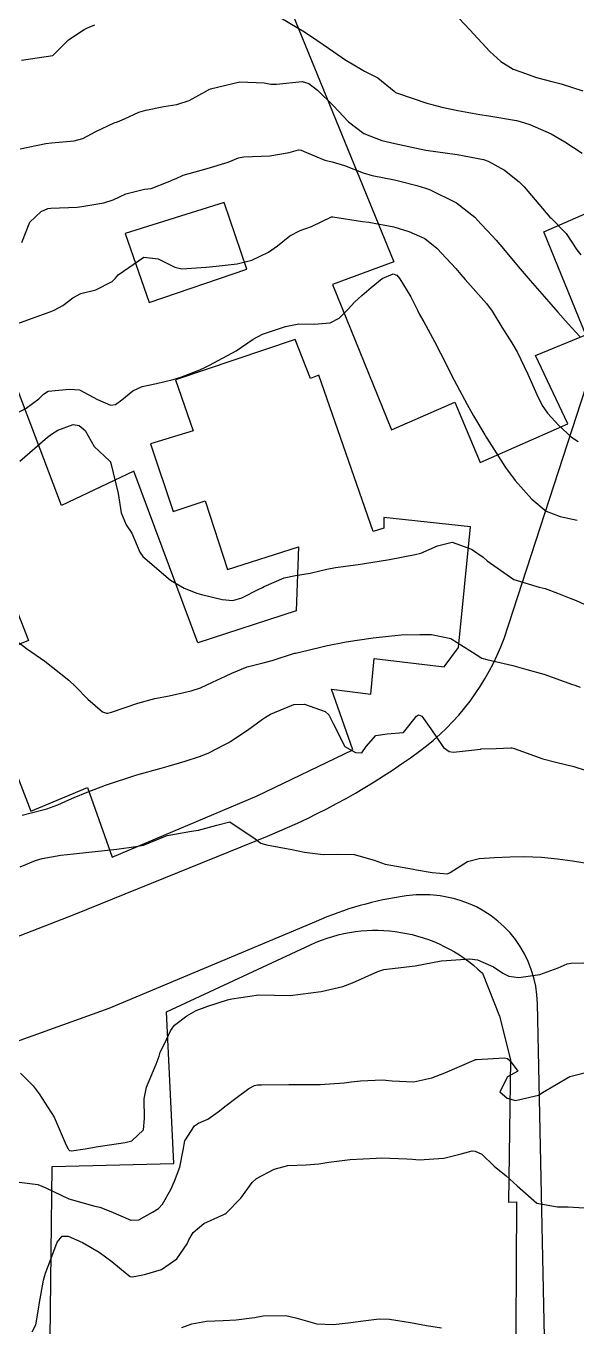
# Model space of a CAD drawing. Header units: metres. Extents: x 318500 to 325275, y 7408834 to 7428799.
# Drawn here: x 321870.8 to 321906.1, y 7422612.9 to 7422696.3 of the extents above; entities that cross this region are included whole.
import ezdxf

# ---------------------------------------------------------------- set-up
doc = ezdxf.new("R2010")
doc.units = ezdxf.units.M
doc.header["$MEASUREMENT"] = 0
for name, color, linetype in [('Curvas de Nivel 1m', 11, 'Continuous'), ('Curvas de Nivel 5m', 15, 'Continuous'), ('Edificações', 30, 'Continuous'), ('Vias Primárias', 230, 'Continuous')]:
    doc.layers.add(name, color=color, linetype=linetype)

msp = doc.modelspace()

# ---------------------------------------------------------------- linework, layer by layer
at = {"layer": 'Curvas de Nivel 1m', "flags": 128}
for points, elevation in [([(321886.514, 7422697.128), (321888.145, 7422696.155), (321888.497, 7422695.947), (321889.058, 7422695.575), (321890.477, 7422694.608), (321891.187, 7422694.113), (321892.463, 7422693.359), (321893.298, 7422692.927), (321894.345, 7422692.072), (321894.449, 7422691.997), (321894.565, 7422691.951), (321896.439, 7422691.321), (321897.404, 7422691.062), (321898.432, 7422690.842), (321899.841, 7422690.586), (321900.427, 7422690.49), (321902.191, 7422690.196), (321902.423, 7422690.144), (321903.043, 7422689.954), (321904.411, 7422689.348), (321905.303, 7422688.826), (321906.402, 7422688.113)], 774), ([(321870.467, 7422694.057), (321872.47, 7422694.36), (321873.475, 7422695.36), (321874.495, 7422696.029), (321874.704, 7422696.13), (321875.163, 7422696.33)], 774), ([(321898.511, 7422696.747), (321899.197, 7422696.01), (321900.48, 7422694.627), (321901.187, 7422693.983), (321901.992, 7422693.501), (321902.463, 7422693.31), (321903.473, 7422692.962), (321904.458, 7422692.699), (321905.066, 7422692.541), (321906.452, 7422692.097)], 773), ([(321870.483, 7422682.387), (321871.011, 7422683.698), (321871.726, 7422684.369), (321872.15, 7422684.556), (321872.343, 7422684.58), (321874.038, 7422684.65), (321874.345, 7422684.683), (321875.75, 7422684.918), (321876.352, 7422685.129), (321877.149, 7422685.507), (321878.363, 7422685.799), (321878.786, 7422685.853), (321879.866, 7422686.265), (321880.21, 7422686.423), (321880.372, 7422686.495), (321880.826, 7422686.705), (321882.379, 7422687.136), (321883.71, 7422687.537), (321884.386, 7422687.808), (321884.712, 7422687.871), (321886.388, 7422687.942), (321887.63, 7422688.161), (321888.222, 7422688.324), (321888.392, 7422688.306), (321888.738, 7422688.145), (321889.917, 7422687.659), (321890.384, 7422687.551), (321891.168, 7422687.326), (321892.377, 7422686.841), (321892.952, 7422686.668), (321894.373, 7422686.39), (321894.639, 7422686.332), (321895.814, 7422686.048), (321896.368, 7422685.876), (321896.624, 7422685.78), (321898.354, 7422684.929), (321899.523, 7422684.002), (321899.917, 7422683.579), (321900.331, 7422683.133), (321900.883, 7422682.539), (321901.354, 7422681.974), (321902.303, 7422680.845), (321903.08, 7422679.952), (321904.27, 7422678.595), (321904.84, 7422677.931), (321905.503, 7422677.171), (321906.245, 7422676.373)], 776), ([(321870.242, 7422677.205), (321871.105, 7422677.519), (321872.253, 7422677.924), (321872.569, 7422678.043), (321873.111, 7422678.351), (321873.762, 7422678.851), (321874.272, 7422679.119), (321875.243, 7422679.358), (321876.284, 7422679.888), (321876.486, 7422680.108), (321876.667, 7422680.304), (321878.302, 7422681.453), (321879.235, 7422681.337), (321880.295, 7422680.797), (321880.742, 7422680.701), (321882.296, 7422680.803), (321882.938, 7422680.862), (321884.298, 7422681.025), (321885.241, 7422681.25), (321886.306, 7422681.766), (321886.868, 7422682.172), (321887.674, 7422682.805), (321888.325, 7422683.153), (321889.063, 7422683.405), (321890.339, 7422684.024), (321890.428, 7422684.03), (321892.334, 7422683.727), (321892.741, 7422683.687), (321894.33, 7422683.392), (321895.293, 7422683.088), (321896.319, 7422682.636), (321897.094, 7422682.032), (321898.297, 7422680.713), (321898.625, 7422680.346), (321898.914, 7422680.011), (321900.267, 7422678.486), (321900.637, 7422677.984), (321901.245, 7422676.97), (321901.889, 7422675.965), (321902.231, 7422675.387), (321902.924, 7422673.953), (321903.488, 7422672.65), (321903.83, 7422671.943), (321904.175, 7422671.451), (321904.902, 7422670.664), (321905.714, 7422669.917), (321906.156, 7422669.629)], 777), ([(321870.166, 7422671.453), (321870.773, 7422671.779), (321871.571, 7422672.369), (321871.871, 7422672.678), (321872.187, 7422672.856), (321873.547, 7422672.989), (321874.189, 7422672.953), (321875.347, 7422672.322), (321876.175, 7422671.963), (321876.484, 7422671.997), (321876.904, 7422672.299), (321877.596, 7422672.882), (321878.193, 7422673.152), (321879.113, 7422673.354), (321880.2, 7422673.615), (321880.688, 7422673.767), (321881.895, 7422674.235), (321882.212, 7422674.381), (321882.519, 7422674.531), (321884.223, 7422675.454), (321885.314, 7422676.189), (321885.906, 7422676.512), (321886.237, 7422676.628), (321887.398, 7422677.007), (321888.245, 7422677.17), (321889.224, 7422677.157), (321890.247, 7422677.23), (321890.833, 7422677.536), (321891.411, 7422678.108), (321891.818, 7422678.553), (321892.273, 7422678.988), (321892.88, 7422679.493), (321893.592, 7422680.08), (321894.293, 7422680.373), (321894.522, 7422680.296), (321894.719, 7422680.064), (321895.419, 7422678.906), (321895.84, 7422678.046), (321895.98, 7422677.767), (321896.253, 7422677.296), (321896.936, 7422676.033), (321897.698, 7422674.545), (321897.965, 7422674.022), (321898.203, 7422673.571), (321899.031, 7422672.007), (321899.442, 7422671.271), (321900.161, 7422670.071), (321900.19, 7422670.019), (321900.211, 7422669.989), (321900.295, 7422669.851), (321901.481, 7422667.97), (321902.118, 7422667.13), (321903.168, 7422665.949), (321904.092, 7422665.182), (321904.995, 7422664.832), (321906.087, 7422664.605)], 778), ([(321870.368, 7422668.386), (321872.146, 7422669.915), (321872.398, 7422670.107), (321872.793, 7422670.354), (321873.779, 7422670.72), (321874.155, 7422670.668), (321874.54, 7422670.334), (321875.134, 7422669.319), (321876.131, 7422668.368), (321876.164, 7422668.343), (321876.181, 7422668.309), (321876.198, 7422668.24), (321876.672, 7422666.301), (321876.854, 7422665.071), (321877.188, 7422664.293), (321877.542, 7422663.758), (321878.054, 7422662.538), (321878.243, 7422662.278), (321880.027, 7422660.758), (321880.892, 7422660.247), (321881.707, 7422659.925), (321882.016, 7422659.834), (321883.323, 7422659.52), (321884.012, 7422659.44), (321884.594, 7422659.614), (321885.68, 7422660.183), (321885.911, 7422660.291), (321886.022, 7422660.343), (321887.3, 7422660.892), (321888.034, 7422661.053), (321888.968, 7422661.204), (321890.04, 7422661.452), (321890.593, 7422661.563), (321892.045, 7422661.764), (321892.333, 7422661.808), (321894.05, 7422662.07), (321895.71, 7422662.39), (321896.057, 7422662.491), (321897.134, 7422662.959), (321898.067, 7422663.179), (321899.314, 7422662.748), (321900.053, 7422662.222), (321900.315, 7422661.986), (321902.033, 7422660.795), (321903.655, 7422660.314), (321904.024, 7422660.223), (321904.817, 7422659.928), (321905.684, 7422659.582), (321906.015, 7422659.442), (321907.08, 7422658.963)], 779), ([(321870.521, 7422645.688), (321871.835, 7422646.039), (321872.092, 7422646.102), (321872.801, 7422646.35), (321873.501, 7422646.686), (321873.845, 7422646.828), (321874.683, 7422647.162), (321875.853, 7422647.62), (321877.86, 7422648.28), (321879.422, 7422648.709), (321879.869, 7422648.838), (321880.964, 7422649.153), (321881.878, 7422649.446), (321882.425, 7422649.678), (321883.469, 7422650.206), (321883.749, 7422650.345), (321883.893, 7422650.429), (321884.944, 7422651.15), (321885.915, 7422651.847), (321886.11, 7422651.984), (321886.426, 7422652.172), (321887.926, 7422652.781), (321888.602, 7422652.815), (321889.922, 7422652.339), (321890.163, 7422652.118), (321890.453, 7422651.573), (321891.199, 7422650.107), (321891.884, 7422649.714), (321892.28, 7422649.698), (321892.564, 7422650.09), (321893.178, 7422650.803), (321893.903, 7422650.91), (321894.96, 7422650.998), (321895.788, 7422652.042), (321895.921, 7422652.133), (321896.126, 7422652.038), (321896.707, 7422651.233), (321897.524, 7422650.024), (321897.886, 7422649.781), (321898.159, 7422649.743), (321899.889, 7422649.93), (321899.941, 7422649.937), (321900.892, 7422649.975), (321901.835, 7422650.017), (321901.891, 7422650.01), (321902.04, 7422649.959), (321903.88, 7422649.306), (321904.713, 7422649.092), (321905.873, 7422648.806), (321907.446, 7422648.307)], 781), ([(321870.39, 7422642.381), (321871.367, 7422642.785), (321871.788, 7422642.921), (321873, 7422643.139), (321873.793, 7422643.229), (321874.788, 7422643.332), (321875.797, 7422643.431), (321876.578, 7422643.519), (321877.801, 7422643.689), (321878.296, 7422643.781), (321879.481, 7422644.263), (321879.709, 7422644.363), (321879.812, 7422644.387), (321881.374, 7422644.68), (321881.818, 7422644.745), (321882.98, 7422645.055), (321883.826, 7422645.276), (321885.438, 7422644.184), (321885.806, 7422643.911), (321886.176, 7422643.803), (321887.8, 7422643.499), (321888.6, 7422643.336), (321889.796, 7422643.174), (321890.709, 7422643.198), (321891.796, 7422643.187), (321893.064, 7422642.808), (321893.787, 7422642.569), (321895.593, 7422642.233), (321895.782, 7422642.199), (321896.78, 7422642.03), (321897.779, 7422641.937), (321897.953, 7422642.017), (321899.055, 7422642.737), (321899.794, 7422642.922), (321900.79, 7422642.98), (321901.796, 7422643.027), (321902.692, 7422643.056), (321903.796, 7422643.001), (321904.822, 7422642.897), (321905.793, 7422642.779), (321907.112, 7422642.569)], 782), ([(321870.408, 7422629.178), (321871.22, 7422628.366), (321871.592, 7422627.843), (321872.57, 7422626.345), (321873.323, 7422624.553), (321873.457, 7422624.331), (321873.488, 7422624.279), (321873.539, 7422624.22), (321873.669, 7422624.199), (321874.56, 7422624.32), (321875.377, 7422624.478), (321875.543, 7422624.499), (321877.113, 7422624.72), (321877.548, 7422624.838), (321878.281, 7422625.547), (321878.347, 7422626.268), (321878.333, 7422627.525), (321878.491, 7422628.267), (321879.095, 7422629.738), (321879.283, 7422630.255), (321879.367, 7422630.511), (321879.632, 7422631.038), (321880.013, 7422631.877), (321880.284, 7422632.244), (321881.058, 7422632.84), (321881.664, 7422633.176), (321882.421, 7422633.466), (321883.675, 7422633.865), (321883.949, 7422633.924), (321885.68, 7422634.18), (321887.68, 7422634.15), (321889.683, 7422634.391), (321891.068, 7422634.724), (321891.689, 7422634.959), (321893.308, 7422635.687), (321893.697, 7422635.805), (321895.7, 7422636.04), (321897.373, 7422636.356), (321897.706, 7422636.393), (321899.211, 7422636.494), (321899.706, 7422636.419), (321900.718, 7422635.975), (321901.314, 7422635.583), (321901.694, 7422635.39), (321902.355, 7422635.292), (321903.696, 7422635.492), (321904.861, 7422635.923), (321905.451, 7422636.166), (321905.705, 7422636.218), (321907.327, 7422636.265)], 783), ([(321869.628, 7422622.279), (321871.515, 7422622.047), (321872.039, 7422621.825), (321873.502, 7422621.108), (321875.168, 7422620.64), (321875.494, 7422620.576), (321876.196, 7422620.299), (321877.482, 7422619.742), (321877.982, 7422619.773), (321878.859, 7422620.259), (321879.245, 7422620.503), (321879.498, 7422620.769), (321880.035, 7422621.722), (321880.271, 7422622.242), (321880.619, 7422623.149), (321880.827, 7422624.237), (321880.944, 7422624.841), (321881.564, 7422625.799), (321881.822, 7422625.97), (321882.419, 7422626.217), (321883.083, 7422626.702), (321883.584, 7422627.102), (321884.204, 7422627.577), (321885.041, 7422628.186), (321885.403, 7422628.381), (321885.602, 7422628.413), (321885.843, 7422628.417), (321887.603, 7422628.436), (321887.895, 7422628.438), (321889.603, 7422628.453), (321891.155, 7422628.554), (321891.605, 7422628.613), (321892.201, 7422628.686), (321893.607, 7422628.74), (321894.222, 7422628.677), (321895.606, 7422628.608), (321896.769, 7422628.867), (321897.612, 7422629.181), (321899.477, 7422629.992), (321899.574, 7422630.038), (321899.621, 7422630.052), (321901.433, 7422630.153), (321901.622, 7422630.099), (321901.787, 7422629.958), (321902.273, 7422629.294), (321901.61, 7422628.934), (321901.136, 7422627.967), (321901.594, 7422627.559), (321902.135, 7422627.412), (321903.597, 7422627.767), (321903.711, 7422627.826), (321903.872, 7422627.936), (321905.61, 7422628.954), (321907.047, 7422629.321)], 784), ([(321880.742, 7422612.884), (321881.393, 7422613.103), (321882.335, 7422613.277), (321883.397, 7422613.333), (321884.224, 7422613.361), (321885.4, 7422613.526), (321885.954, 7422613.612), (321887.402, 7422613.637), (321888.053, 7422613.487), (321889.395, 7422613.101), (321890.438, 7422613.061), (321891.396, 7422613.168), (321892.2, 7422613.28), (321893.4, 7422613.42), (321894.045, 7422613.415), (321895.397, 7422613.195), (321896.43, 7422612.994), (321897.393, 7422612.858)], 786)]:
    msp.add_lwpolyline(points, dxfattribs=dict(at, elevation=elevation))
at = {"layer": 'Curvas de Nivel 5m', "flags": 128}
for points, elevation in [([(321870.39, 7422688.39), (321872.037, 7422688.724), (321872.396, 7422688.769), (321873.852, 7422688.892), (321874.401, 7422689.053), (321875.242, 7422689.493), (321876.416, 7422690.042), (321876.612, 7422690.112), (321877.071, 7422690.3), (321877.984, 7422690.729), (321878.429, 7422690.866), (321879.602, 7422691.099), (321880.434, 7422691.22), (321881.211, 7422691.476), (321882.449, 7422692.177), (321882.485, 7422692.194), (321882.593, 7422692.228), (321884.455, 7422692.676), (321886.014, 7422692.625), (321886.454, 7422692.53), (321886.811, 7422692.532), (321888.456, 7422692.7), (321888.876, 7422692.566), (321889.431, 7422692.135), (321890.436, 7422691.159), (321891.43, 7422690.11), (321892.409, 7422689.372), (321893.555, 7422688.931), (321894.4, 7422688.721), (321896.076, 7422688.363), (321896.394, 7422688.31), (321898.39, 7422688.02), (321900.089, 7422687.696), (321900.386, 7422687.593), (321901.418, 7422687.012), (321902.373, 7422686.272), (321902.683, 7422685.957), (321904.341, 7422684.016), (321904.418, 7422683.939), (321905.373, 7422682.967), (321906.071, 7422681.914), (321906.315, 7422681.6)], 775), ([(321870.324, 7422656.734), (321870.798, 7422656.378), (321871.958, 7422655.568), (321873.497, 7422654.344), (321873.936, 7422653.939), (321874.729, 7422653.129), (321875.66, 7422652.314), (321875.919, 7422652.235), (321875.991, 7422652.237), (321876.24, 7422652.305), (321877.926, 7422652.882), (321879.021, 7422653.177), (321879.931, 7422653.335), (321881.353, 7422653.658), (321881.936, 7422653.865), (321882.715, 7422654.218), (321883.542, 7422654.61), (321883.949, 7422654.801), (321884.935, 7422655.211), (321885.959, 7422655.463), (321886.534, 7422655.598), (321887.969, 7422656.069), (321888.034, 7422656.084), (321888.319, 7422656.145), (321889.629, 7422656.471), (321889.976, 7422656.549), (321891.286, 7422656.801), (321891.982, 7422656.917), (321893.006, 7422657.063), (321893.987, 7422657.175), (321894.801, 7422657.245), (321895.989, 7422657.281), (321896.752, 7422657.269), (321897.985, 7422657.01), (321899.612, 7422655.995), (321899.967, 7422655.763), (321900.287, 7422655.663), (321901.96, 7422655.278), (321902.867, 7422655.04), (321903.952, 7422654.724), (321905.777, 7422654.078), (321905.942, 7422654.017), (321906.277, 7422653.905)], 780), ([(321871.149, 7422612.599), (321871.39, 7422613.056), (321871.583, 7422614.182), (321871.609, 7422614.357), (321871.877, 7422615.909), (321872.002, 7422616.352), (321872.348, 7422617.246), (321872.759, 7422618.341), (321873.079, 7422618.722), (321873.466, 7422618.72), (321874.385, 7422618.321), (321875.454, 7422617.692), (321876.261, 7422617.111), (321877.245, 7422616.283), (321877.438, 7422616.148), (321877.586, 7422616.129), (321878.346, 7422616.266), (321879.443, 7422616.588), (321880.424, 7422617.267), (321881.079, 7422618.234), (321881.203, 7422618.494), (321881.471, 7422618.97), (321882.163, 7422619.537), (321883.489, 7422620.127), (321883.533, 7422620.156), (321883.588, 7422620.199), (321884.526, 7422621.163), (321885.261, 7422622.174), (321885.523, 7422622.422), (321886.668, 7422623.02), (321887.531, 7422623.243), (321888.706, 7422623.306), (321889.532, 7422623.368), (321890.176, 7422623.471), (321891.535, 7422623.644), (321893.194, 7422623.733), (321893.537, 7422623.737), (321895.172, 7422623.681), (321895.536, 7422623.649), (321895.955, 7422623.616), (321897.537, 7422623.716), (321898.649, 7422624.003), (321899.348, 7422624.188), (321899.543, 7422624.175), (321899.963, 7422623.984), (321900.77, 7422623.209), (321901.526, 7422622.6), (321902.229, 7422621.953), (321903.503, 7422620.833), (321904.823, 7422620.597), (321905.5, 7422620.603), (321906.872, 7422620.517)], 785)]:
    msp.add_lwpolyline(points, dxfattribs=dict(at, elevation=elevation))
at = {"layer": 'Edificações'}
for points in [[(321882.533, 7422710.002), (321894.328, 7422681.156), (321890.403, 7422679.695), (321894.174, 7422670.387), (321898.253, 7422672.156), (321899.873, 7422668.302), (321905.491, 7422670.763), (321903.413, 7422675.148), (321906.649, 7422676.463), (321903.955, 7422683.078), (321909.267, 7422685.4), (321912.964, 7422700.105)], [(321869.778, 7422649.277), (321871.063, 7422645.954), (321874.69, 7422647.465), (321876.285, 7422643.002), (321885.58, 7422646.93), (321891.713, 7422649.892), (321890.346, 7422653.762), (321892.852, 7422653.458), (321893.079, 7422655.735), (321897.558, 7422655.203), (321898.479, 7422656.43), (321899.238, 7422664.169), (321893.697, 7422664.776), (321893.697, 7422664.093), (321893.013, 7422663.866), (321889.52, 7422673.896), (321888.989, 7422673.669), (321888.002, 7422676.173), (321880.334, 7422673.593), (321881.473, 7422670.33), (321878.74, 7422669.495), (321880.181, 7422665.161), (321882.231, 7422665.844), (321883.674, 7422661.443), (321888.229, 7422662.885), (321888.077, 7422658.787), (321881.776, 7422656.738), (321877.676, 7422667.741), (321873.034, 7422665.541), (321869.694, 7422674.343)], [(321864.759, 7422672.597), (321870.91, 7422656.878), (321867.71, 7422655.585)]]:
    msp.add_lwpolyline(points, dxfattribs=at)
msp.add_lwpolyline([(321877.124, 7422682.972), (321878.653, 7422678.541), (321884.921, 7422680.68), (321883.468, 7422684.958)], close=True, dxfattribs=at)
msp.add_lwpolyline([(321872.275, 7422610.304), (321872.444, 7422623.181), (321880.234, 7422623.38), (321879.756, 7422633.099), (321889.002, 7422637.401, -0.309127), (321900.007, 7422635.579), (321901.098, 7422632.823), (321901.81, 7422630.026), (321901.682, 7422620.915), (321902.198, 7422620.927), (321902.119, 7422604.594)], format="xyb", dxfattribs=at)
at = {"layer": 'Vias Primárias'}
for points in [[(323715.644, 7420145.548, 0), (323709.04, 7420132.939)], [(323831.088, 7420001.787, 0), (323833.844, 7420008.443, 0.220888)], [(321784.859, 7422612.929), (321829.297, 7422624.698), (321857.846, 7422633.113), (321873.84, 7422639.341), (321886.232, 7422644.36, 0.061896), (321895.972, 7422649.789, 0.148559), (321901.394, 7422657.015), (321911.273, 7422687.331), (321913.924, 7422697.653), (321916.983, 7422712.801), (321917.405, 7422715.879, 0.06854), (321917.402, 7422723.395, 0.071688), (321914.76, 7422732.567, -0.006333), (321911.007, 7422741.183), (321909.906, 7422744.594), (321909.765, 7422746.994), (321909.2, 7422753.066), (321908.635, 7422758.291)], [(321904.16, 7422604.115), (321903.537, 7422633.627, 0.32166), (321898.581, 7422640.236, 0.111347), (321895.119, 7422640.525, 0.068753), (321889.35, 7422638.891), (321876.066, 7422633.31), (321855.955, 7422626.092), (321845.27, 7422622.432, 0.253156), (321840.751, 7422617.53), (321840.459, 7422606.848)]]:
    msp.add_lwpolyline(points, format="xyb", dxfattribs=at)

doc.saveas('drawing.dxf')
